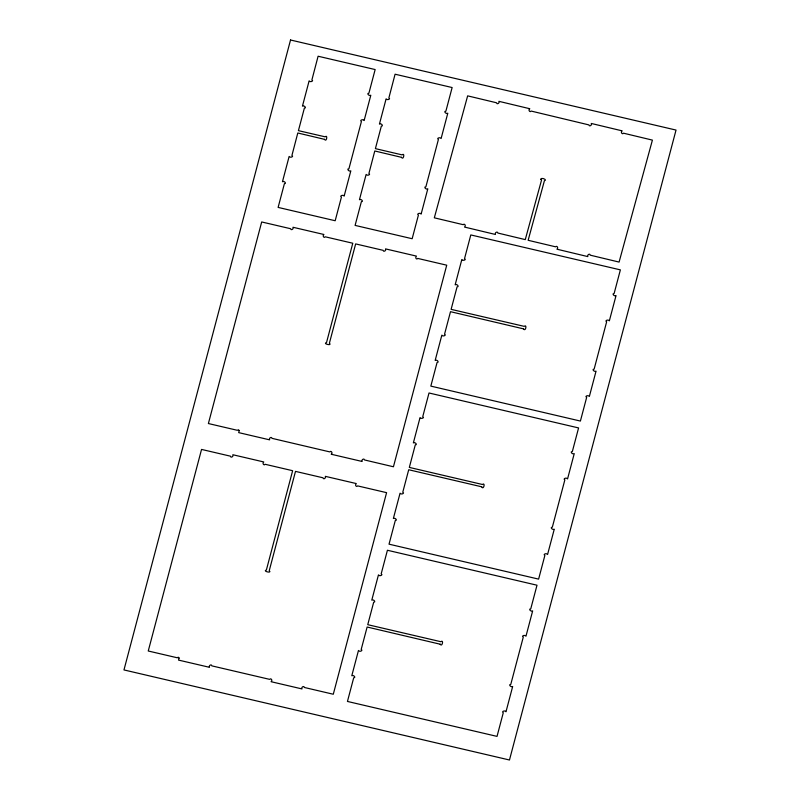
<?xml version="1.0" encoding="UTF-8"?>
<svg xmlns="http://www.w3.org/2000/svg" width="800" height="800" viewBox="0 0 800 800"><rect width="100%" height="100%" fill="white"/><g stroke="black" fill="none" stroke-linecap="round" stroke-linejoin="round"><path stroke-width="1.2" d="M540.8 179.22L541.54 180.06L525.27 239.61L497.8 233.03C498.01 231.19 494.4 232.24 495.44 234.47L464.55 227.07C466.5 225.42 464.07 223.18 463.24 224.69L434.32 217.82L467.65 95.86L496.55 102.78C496.62 104.86 500 103.2 498.91 101.33L529.8 108.73C527.77 109.92 530.09 112.85 531.13 111.06L588.93 124.91C589 126.99 592.39 125.32 591.29 123.46L622.18 130.86C620.16 132.05 622.47 134.98 623.51 133.19L652.41 140.11L619.09 262.08L590.19 255.16C590.31 253.22 586.88 254.47 587.82 256.6L556.94 249.2C558.93 247.59 556.44 245.31 555.62 246.82L528.14 240.29L544.41 180.74C548 180.1 541.33 176.93 540.8 179.22M179.07 658.03L178.54 660.09L209.48 667.31C208.37 665.45 211.74 663.77 211.83 665.86L269.71 679.38C270.75 677.58 273.05 680.52 271.07 681.7L302 688.93C300.89 687.07 304.27 685.39 304.35 687.47L333.29 694.24L386.59 492.66L357.65 485.9C356.81 487.49 354.36 485.27 356.3 483.57L325.36 476.35C326.15 478.4 323.2 479.81 323.01 477.8L295.5 471.38L269.25 570.65C272.51 573.66 262.04 571.17 266.39 569.98L292.64 470.71L265.13 464.28C264.13 466.02 261.87 463.3 263.77 461.96L232.84 454.73C233.82 456.9 230.37 458.09 230.49 456.19L201.55 449.42L148.25 651L177.19 657.76L178.28 657.22L179.07 658.03M239.21 430.56L238.69 432.62L269.62 439.85C268.57 438.06 271.76 436.3 271.98 438.34L329.86 451.92C330.9 450.12 333.2 453.05 331.21 454.24L362.14 461.47C361.09 459.68 364.28 457.92 364.5 459.95L393.44 466.77L446.73 265.19L417.79 258.43C416.52 260.15 414.81 257.53 416.44 256.11L385.51 248.88C386.56 250.91 383.16 252.27 383.16 250.34L355.65 243.91L329.4 343.19C332.73 346.17 322.07 343.75 326.53 342.52L352.78 243.24L325.27 236.81C324.14 238.63 322.09 235.65 323.92 234.49L292.98 227.26C294.01 229.3 290.66 230.67 290.63 228.72L261.69 221.96L208.39 423.54L237.34 430.3L238.43 429.75L239.21 430.56M324.46 139.33C326.53 142.91 328.05 134.09 325.11 136.82L298.42 130.65L304.36 108.17C306.98 108.23 304.17 104.97 302.45 106.12L309.13 80.85C309.96 82.64 314.18 81.01 311.91 79.89L318.1 56.23L375.15 69.56L368.9 93.2C366.23 93.1 369.14 96.46 370.81 95.26L364.13 120.53C363.33 118.65 359.07 120.43 361.42 121.5L348.91 168.8C346.37 168.55 348.89 172.06 350.83 170.85L344.14 196.12C343.38 194.25 339.07 196.02 341.43 197.09L335.18 220.74L278.12 207.41L284.38 183.76C286.97 183.81 284.21 180.46 282.46 181.71L289.14 156.44C290.17 158.28 294.17 156.48 291.92 155.48L297.8 132.99L324.46 139.33M401.44 157.32C403.48 160.91 405.19 152 402.08 154.87L375.4 148.63L381.34 126.16C383.96 126.23 381.07 122.73 379.43 124.1L386.11 98.83C386.74 100.46 391.18 99.2 388.89 97.88L395.08 74.21L452.13 87.54L445.88 111.19C443.3 110.99 445.91 114.41 447.79 113.24L441.11 138.52C440.11 136.7 436.07 138.4 438.4 139.49L425.89 186.78C423.2 186.75 426.26 190.12 427.81 188.83L421.12 214.11C420.32 212.24 416.06 214 418.41 215.08L412.16 238.73L355.1 225.4L361.36 201.75C363.96 201.78 361.19 198.5 359.44 199.7L366.13 174.42C367.17 176.3 371.14 174.44 368.91 173.47L374.78 150.98L401.44 157.32M440.14 644.2C442.07 647.77 444.1 638.99 440.79 641.69L367.75 624.68L373.69 602.2C376.27 602.27 373.57 598.92 371.78 600.15L378.46 574.88C379.54 576.8 383.54 574.83 381.17 573.91L387.42 550.26L537 585.21L530.75 608.86C528.05 608.81 531.02 612.06 532.66 610.91L525.98 636.18C524.83 634.48 520.97 635.98 523.27 637.15L510.76 684.45C508.17 684.25 510.81 687.66 512.67 686.5L505.99 711.77C505.15 709.85 500.95 711.7 503.28 712.74L497.03 736.39L347.45 701.44L353.7 677.8C356.29 677.87 353.63 674.51 351.79 675.74L358.47 650.47C359.66 652.5 363.48 650.32 361.18 649.5L367.13 627.02L440.14 644.2M481.72 486.93C483.59 490.53 485.67 481.76 482.36 484.47L409.33 467.41L415.27 444.93C417.88 444.96 415.08 441.7 413.36 442.88L420.04 417.61C420.72 419.33 425.18 417.87 422.75 416.63L429.01 392.99L578.58 427.93L572.33 451.58C569.75 451.39 572.36 454.8 574.24 453.63L567.56 478.91C566.59 477.12 562.51 478.79 564.85 479.88L552.34 527.17C549.67 527.1 552.59 530.4 554.26 529.23L547.57 554.5C546.6 552.68 542.56 554.35 544.86 555.47L538.61 579.12L389.03 544.17L395.29 520.52C397.91 520.46 395.1 517.42 393.37 518.47L400.06 493.2C401.12 495.08 405.15 493.18 402.77 492.23L408.71 469.75L481.74 486.81M523.51 328.86C525.54 332.42 527.36 323.61 524.17 326.35L451.12 309.35L457.07 286.87C459.64 287.02 456.92 283.4 455.15 284.82L461.83 259.54C462.7 261.35 466.96 259.66 464.55 258.57L470.8 234.93L620.38 269.87L614.12 293.52C611.43 293.49 614.5 296.85 616.04 295.57L609.35 320.85C608.25 319.09 604.34 320.67 606.64 321.82L594.14 369.11C591.45 369.07 594.4 372.32 596.05 371.16L589.37 396.44C588.22 394.75 584.36 396.23 586.65 397.41L580.4 421.06L430.83 386.11L437.08 362.46C439.66 362.52 436.94 359.15 435.17 360.41L441.85 335.14C442.76 337.01 446.94 335.2 444.56 334.16L450.5 311.69L523.51 328.86M290.53 40L123.97 669.93L509.47 760L676.03 130.07L290.53 40"/></g></svg>
